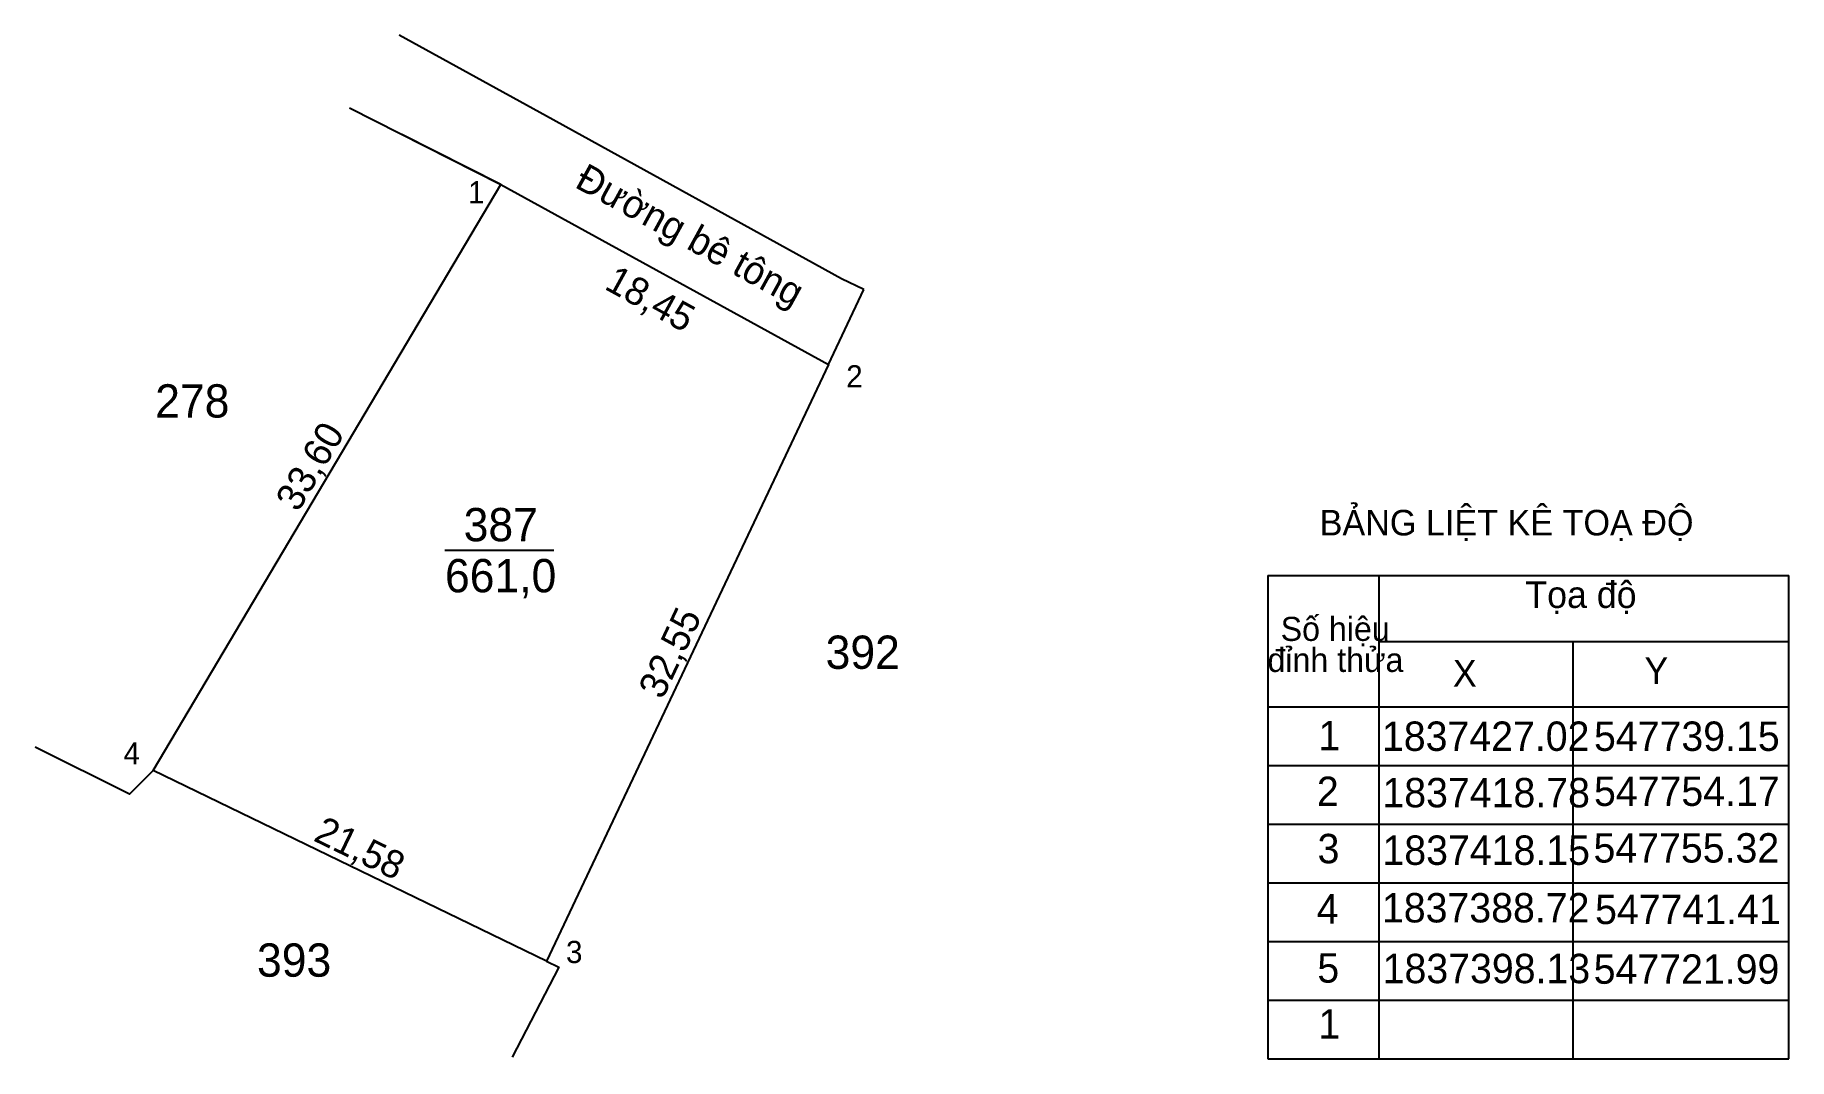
# Model space of a CAD drawing. Extents: x 547716.2 to 547802.7, y 1837383.9 to 1837434.4.
import ezdxf

# ---------------------------------------------------------------- set-up
doc = ezdxf.new("R2010")
doc.units = 0
doc.layers.add('Level 5', color=7, linetype='Continuous')

msp = doc.modelspace()

# ---------------------------------------------------------------- linework, layer by layer
at = {"layer": 'Level 5'}
for p, q in [((547731.684, 1837430.8), (547739.147, 1837427.022)), ((547739.147, 1837427.022), (547734.266, 1837429.493)), ((547755.322, 1837418.148), (547757.066, 1837421.837)), ((547736.39, 1837408.991), (547741.769, 1837408.991)), ((547776.998, 1837407.734), (547776.998, 1837383.9)), ((547776.998, 1837407.734), (547802.702, 1837407.734)), ((547782.461, 1837407.734), (547782.461, 1837383.9)), ((547802.702, 1837383.9), (547802.702, 1837407.734)), ((547782.461, 1837404.493), (547802.702, 1837404.493)), ((547792.039, 1837404.493), (547792.039, 1837383.9)), ((547776.998, 1837401.261), (547802.702, 1837401.261)), ((547776.998, 1837398.368), (547802.702, 1837398.368)), ((547776.998, 1837395.474), (547802.702, 1837395.474)), ((547776.998, 1837392.581), (547802.702, 1837392.581)), ((547776.998, 1837389.687), (547802.702, 1837389.687)), ((547776.998, 1837386.794), (547802.702, 1837386.794)), ((547776.998, 1837383.9), (547802.702, 1837383.9))]:
    msp.add_line(p, q, dxfattribs=at)
for points in [[(547757.066, 1837421.837), (547755.95, 1837422.37), (547741.41, 1837430.4), (547734.136, 1837434.39)], [(547721.99, 1837398.13), (547720.821, 1837396.955), (547716.169, 1837399.266)], [(547741.41, 1837388.721), (547742.01, 1837388.43), (547739.711, 1837383.987)]]:
    msp.add_lwpolyline(points, dxfattribs=at)
msp.add_lwpolyline([(547721.99, 1837398.13), (547739.147, 1837427.022), (547755.322, 1837418.148), (547741.41, 1837388.721)], close=True, dxfattribs=at)

# ---------------------------------------------------------------- texts
for s, height, rotation, p in [('Đường bê tông', 1.36791, 331.24873, (547742.736, 1837426.916)), ('18,45', 1.3679, 331.24873, (547744.204, 1837421.897)), ('33,60', 1.3679, 59.29616, (547729.144, 1837410.82)), ('32,55', 1.3679, 64.69795, (547747.126, 1837401.579)), ('21,58', 1.3679, 334.14909, (547729.849, 1837394.687))]:
    msp.add_text(s, height=height, rotation=rotation, dxfattribs=at).set_placement(p)
for s, height, p in [('1', 1.094, (547737.529, 1837426.093)), ('2', 1.094, (547756.188, 1837417.016)), ('278', 1.6415, (547722.096, 1837415.528)), ('387', 1.6415, (547737.315, 1837409.428)), ('BẢNG LIỆT KÊ TOẠ ĐỘ', 1.26, (547779.549, 1837409.716)), ('661,0', 1.6415, (547736.394, 1837406.911)), ('Tọa độ', 1.3177, (547789.698, 1837406.138)), ('Số hiệu', 1.1859, (547777.625, 1837404.514)), ('392', 1.6415, (547755.174, 1837403.135)), ('đỉnh thửa', 1.1859, (547776.975, 1837402.983)), ('X', 1.318, (547786.121, 1837402.26)), ('Y', 1.318, (547795.573, 1837402.392)), ('1', 1.449, (547779.487, 1837399.121)), ('1837427.02', 1.4493, (547782.622, 1837399.09)), ('547739.15', 1.4493, (547793.085, 1837399.09)), ('4', 1.094, (547720.533, 1837398.421)), ('2', 1.449, (547779.411, 1837396.373)), ('1837418.78', 1.4493, (547782.644, 1837396.307)), ('547754.17', 1.4493, (547793.084, 1837396.376)), ('3', 1.449, (547779.446, 1837393.549)), ('1837418.15', 1.4493, (547782.646, 1837393.469)), ('547755.32', 1.4493, (547793.061, 1837393.583)), ('1837388.72', 1.4493, (547782.622, 1837390.63)), ('4', 1.449, (547779.407, 1837390.576)), ('547741.41', 1.4493, (547793.138, 1837390.549)), ('393', 1.6415, (547727.119, 1837387.954)), ('3', 1.094, (547742.363, 1837388.628)), ('5', 1.449, (547779.435, 1837387.662)), ('1837398.13', 1.4493, (547782.657, 1837387.634)), ('547721.99', 1.4493, (547793.069, 1837387.606)), ('1', 1.449, (547779.487, 1837384.899))]:
    msp.add_text(s, height=height, dxfattribs=at).set_placement(p)

doc.saveas('drawing.dxf')
